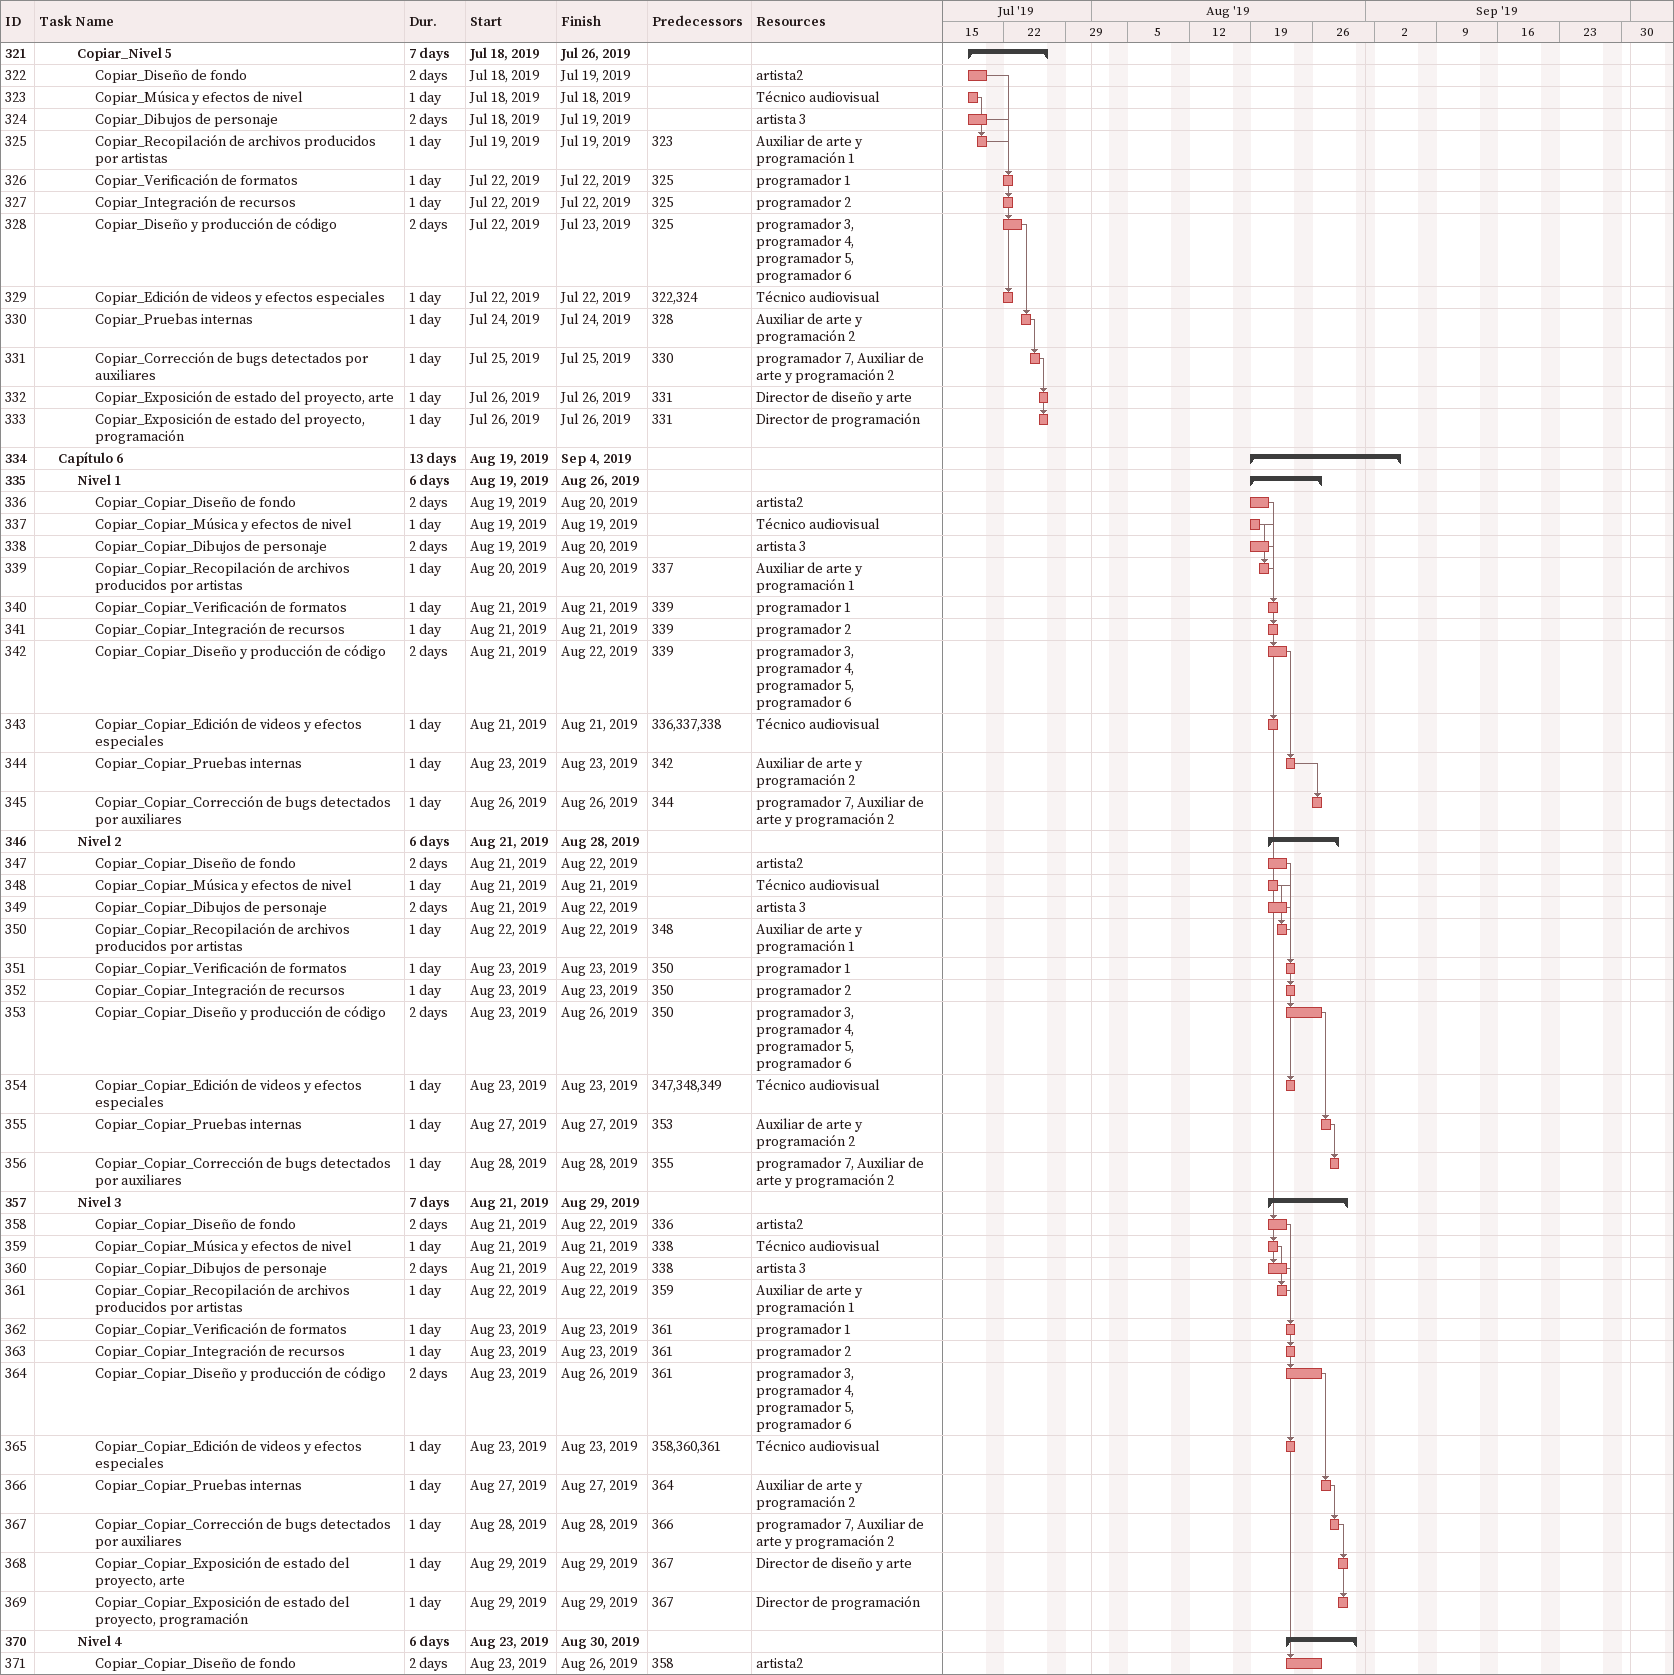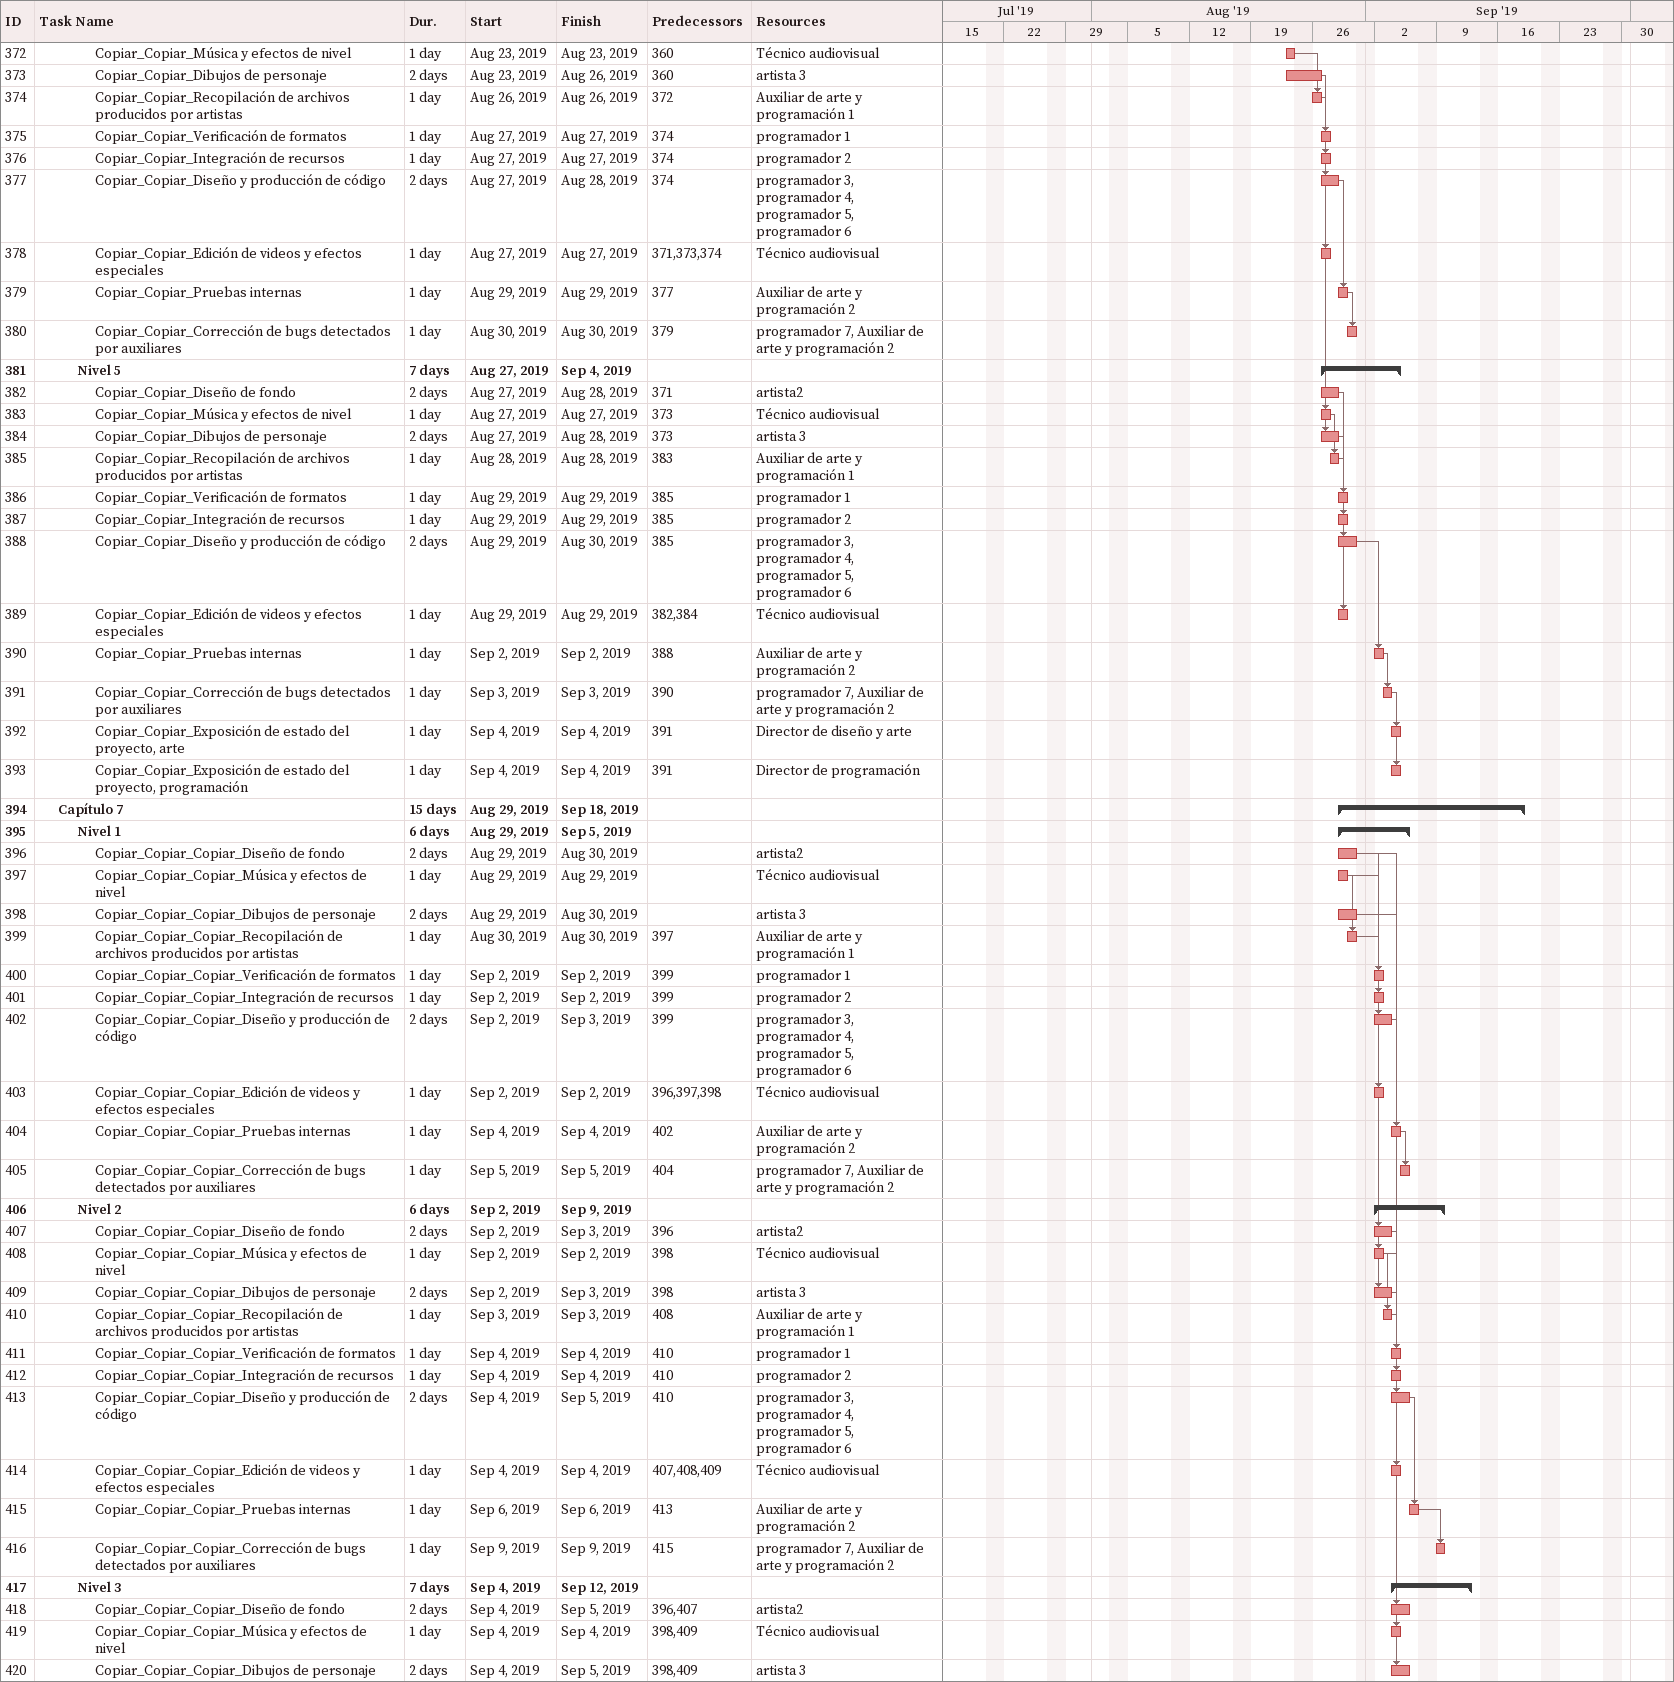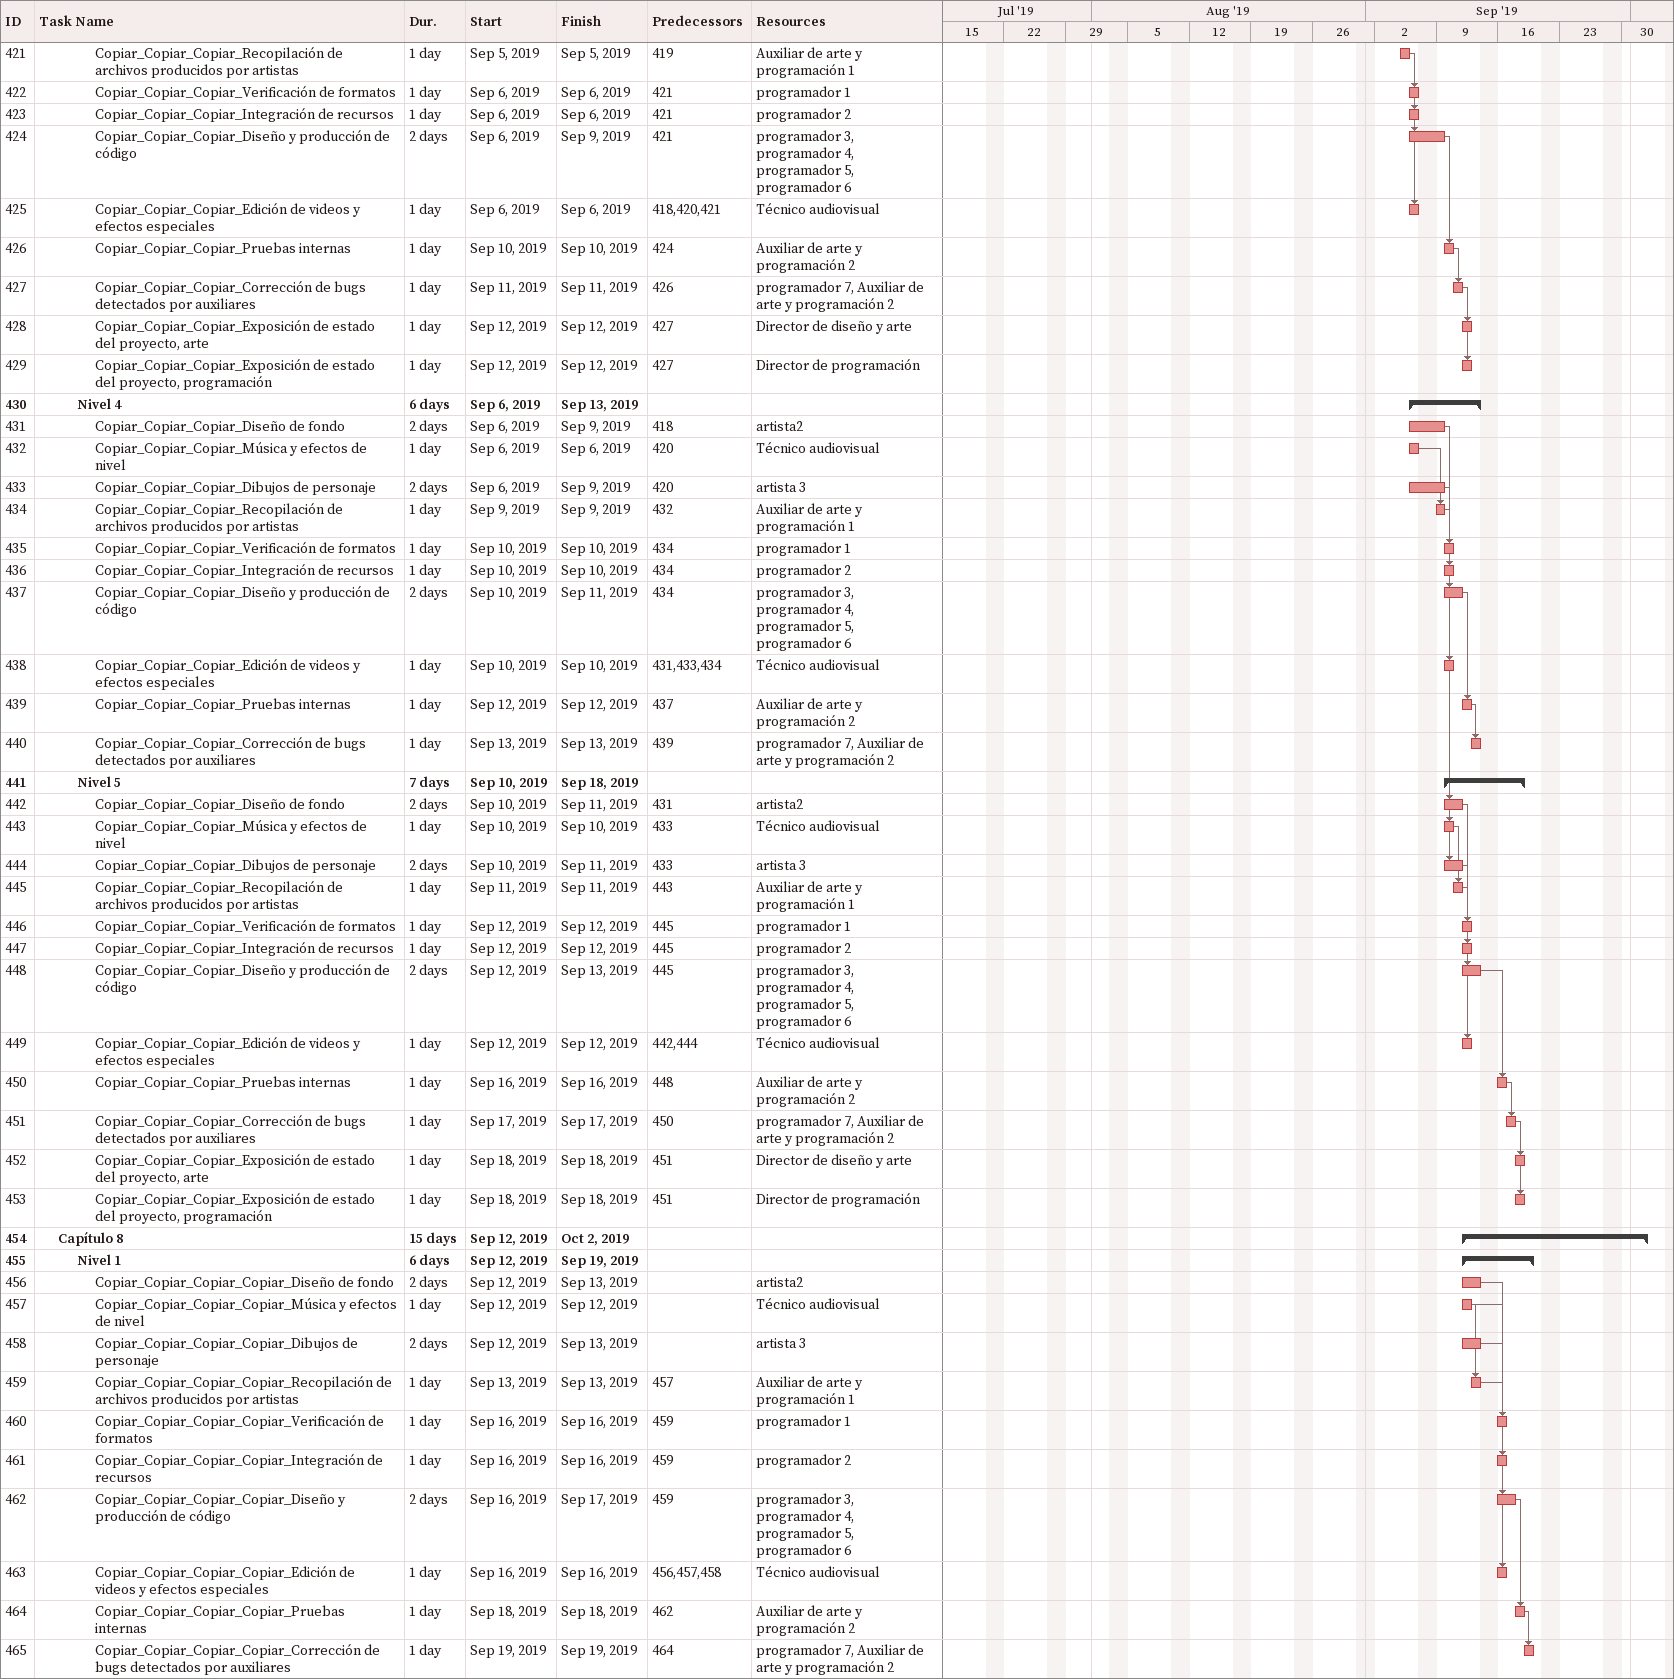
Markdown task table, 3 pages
| ID | Level | Task | Duration | Start | Finish | Predecessors | Resources |
|---|---|---|---|---|---|---|---|
| 321 | 3 | **Copiar_Nivel 5** | 7d | 2019-07-18 | 2019-07-26 |  |  |
| 322 | 4 | Copiar_Diseño de fondo | 2d | 2019-07-18 | 2019-07-19 |  | artista2 |
| 323 | 4 | Copiar_Música y efectos de nivel | 1d | 2019-07-18 | 2019-07-18 |  | Técnico audiovisual |
| 324 | 4 | Copiar_Dibujos de personaje | 2d | 2019-07-18 | 2019-07-19 |  | artista 3 |
| 325 | 4 | Copiar_Recopilación de archivos producidos por artistas | 1d | 2019-07-19 | 2019-07-19 | 323 | Auxiliar de arte y programación 1 |
| 326 | 4 | Copiar_Verificación de formatos | 1d | 2019-07-22 | 2019-07-22 | 325 | programador 1 |
| 327 | 4 | Copiar_Integración de recursos | 1d | 2019-07-22 | 2019-07-22 | 325 | programador 2 |
| 328 | 4 | Copiar_Diseño y producción de código | 2d | 2019-07-22 | 2019-07-23 | 325 | programador 3, programador 4, programador 5, programador 6 |
| 329 | 4 | Copiar_Edición de videos y efectos especiales | 1d | 2019-07-22 | 2019-07-22 | 322, 324 | Técnico audiovisual |
| 330 | 4 | Copiar_Pruebas internas | 1d | 2019-07-24 | 2019-07-24 | 328 | Auxiliar de arte y programación 2 |
| 331 | 4 | Copiar_Corrección de bugs detectados por auxiliares | 1d | 2019-07-25 | 2019-07-25 | 330 | programador 7, Auxiliar de arte y programación 2 |
| 332 | 4 | Copiar_Exposición de estado del proyecto, arte | 1d | 2019-07-26 | 2019-07-26 | 331 | Director de diseño y arte |
| 333 | 4 | Copiar_Exposición de estado del proyecto, programación | 1d | 2019-07-26 | 2019-07-26 | 331 | Director de programación |
| 334 | 2 | **Capítulo 6** | 13d | 2019-08-19 | 2019-09-04 |  |  |
| 335 | 3 | **Nivel 1** | 6d | 2019-08-19 | 2019-08-26 |  |  |
| 336 | 4 | Copiar_Copiar_Diseño de fondo | 2d | 2019-08-19 | 2019-08-20 |  | artista2 |
| 337 | 4 | Copiar_Copiar_Música y efectos de nivel | 1d | 2019-08-19 | 2019-08-19 |  | Técnico audiovisual |
| 338 | 4 | Copiar_Copiar_Dibujos de personaje | 2d | 2019-08-19 | 2019-08-20 |  | artista 3 |
| 339 | 4 | Copiar_Copiar_Recopilación de archivos producidos por artistas | 1d | 2019-08-20 | 2019-08-20 | 337 | Auxiliar de arte y programación 1 |
| 340 | 4 | Copiar_Copiar_Verificación de formatos | 1d | 2019-08-21 | 2019-08-21 | 339 | programador 1 |
| 341 | 4 | Copiar_Copiar_Integración de recursos | 1d | 2019-08-21 | 2019-08-21 | 339 | programador 2 |
| 342 | 4 | Copiar_Copiar_Diseño y producción de código | 2d | 2019-08-21 | 2019-08-22 | 339 | programador 3, programador 4, programador 5, programador 6 |
| 343 | 4 | Copiar_Copiar_Edición de videos y efectos especiales | 1d | 2019-08-21 | 2019-08-21 | 336, 337, 338 | Técnico audiovisual |
| 344 | 4 | Copiar_Copiar_Pruebas internas | 1d | 2019-08-23 | 2019-08-23 | 342 | Auxiliar de arte y programación 2 |
| 345 | 4 | Copiar_Copiar_Corrección de bugs detectados por auxiliares | 1d | 2019-08-26 | 2019-08-26 | 344 | programador 7, Auxiliar de arte y programación 2 |
| 346 | 3 | **Nivel 2** | 6d | 2019-08-21 | 2019-08-28 |  |  |
| 347 | 4 | Copiar_Copiar_Diseño de fondo | 2d | 2019-08-21 | 2019-08-22 |  | artista2 |
| 348 | 4 | Copiar_Copiar_Música y efectos de nivel | 1d | 2019-08-21 | 2019-08-21 |  | Técnico audiovisual |
| 349 | 4 | Copiar_Copiar_Dibujos de personaje | 2d | 2019-08-21 | 2019-08-22 |  | artista 3 |
| 350 | 4 | Copiar_Copiar_Recopilación de archivos producidos por artistas | 1d | 2019-08-22 | 2019-08-22 | 348 | Auxiliar de arte y programación 1 |
| 351 | 4 | Copiar_Copiar_Verificación de formatos | 1d | 2019-08-23 | 2019-08-23 | 350 | programador 1 |
| 352 | 4 | Copiar_Copiar_Integración de recursos | 1d | 2019-08-23 | 2019-08-23 | 350 | programador 2 |
| 353 | 4 | Copiar_Copiar_Diseño y producción de código | 2d | 2019-08-23 | 2019-08-26 | 350 | programador 3, programador 4, programador 5, programador 6 |
| 354 | 4 | Copiar_Copiar_Edición de videos y efectos especiales | 1d | 2019-08-23 | 2019-08-23 | 347, 348, 349 | Técnico audiovisual |
| 355 | 4 | Copiar_Copiar_Pruebas internas | 1d | 2019-08-27 | 2019-08-27 | 353 | Auxiliar de arte y programación 2 |
| 356 | 4 | Copiar_Copiar_Corrección de bugs detectados por auxiliares | 1d | 2019-08-28 | 2019-08-28 | 355 | programador 7, Auxiliar de arte y programación 2 |
| 357 | 3 | **Nivel 3** | 7d | 2019-08-21 | 2019-08-29 |  |  |
| 358 | 4 | Copiar_Copiar_Diseño de fondo | 2d | 2019-08-21 | 2019-08-22 | 336 | artista2 |
| 359 | 4 | Copiar_Copiar_Música y efectos de nivel | 1d | 2019-08-21 | 2019-08-21 | 338 | Técnico audiovisual |
| 360 | 4 | Copiar_Copiar_Dibujos de personaje | 2d | 2019-08-21 | 2019-08-22 | 338 | artista 3 |
| 361 | 4 | Copiar_Copiar_Recopilación de archivos producidos por artistas | 1d | 2019-08-22 | 2019-08-22 | 359 | Auxiliar de arte y programación 1 |
| 362 | 4 | Copiar_Copiar_Verificación de formatos | 1d | 2019-08-23 | 2019-08-23 | 361 | programador 1 |
| 363 | 4 | Copiar_Copiar_Integración de recursos | 1d | 2019-08-23 | 2019-08-23 | 361 | programador 2 |
| 364 | 4 | Copiar_Copiar_Diseño y producción de código | 2d | 2019-08-23 | 2019-08-26 | 361 | programador 3, programador 4, programador 5, programador 6 |
| 365 | 4 | Copiar_Copiar_Edición de videos y efectos especiales | 1d | 2019-08-23 | 2019-08-23 | 358, 360, 361 | Técnico audiovisual |
| 366 | 4 | Copiar_Copiar_Pruebas internas | 1d | 2019-08-27 | 2019-08-27 | 364 | Auxiliar de arte y programación 2 |
| 367 | 4 | Copiar_Copiar_Corrección de bugs detectados por auxiliares | 1d | 2019-08-28 | 2019-08-28 | 366 | programador 7, Auxiliar de arte y programación 2 |
| 368 | 4 | Copiar_Copiar_Exposición de estado del proyecto, arte | 1d | 2019-08-29 | 2019-08-29 | 367 | Director de diseño y arte |
| 369 | 4 | Copiar_Copiar_Exposición de estado del proyecto, programación | 1d | 2019-08-29 | 2019-08-29 | 367 | Director de programación |
| 370 | 3 | **Nivel 4** | 6d | 2019-08-23 | 2019-08-30 |  |  |
| 371 | 4 | Copiar_Copiar_Diseño de fondo | 2d | 2019-08-23 | 2019-08-26 | 358 | artista2 |
| 372 | 4 | Copiar_Copiar_Música y efectos de nivel | 1d | 2019-08-23 | 2019-08-23 | 360 | Técnico audiovisual |
| 373 | 4 | Copiar_Copiar_Dibujos de personaje | 2d | 2019-08-23 | 2019-08-26 | 360 | artista 3 |
| 374 | 4 | Copiar_Copiar_Recopilación de archivos producidos por artistas | 1d | 2019-08-26 | 2019-08-26 | 372 | Auxiliar de arte y programación 1 |
| 375 | 4 | Copiar_Copiar_Verificación de formatos | 1d | 2019-08-27 | 2019-08-27 | 374 | programador 1 |
| 376 | 4 | Copiar_Copiar_Integración de recursos | 1d | 2019-08-27 | 2019-08-27 | 374 | programador 2 |
| 377 | 4 | Copiar_Copiar_Diseño y producción de código | 2d | 2019-08-27 | 2019-08-28 | 374 | programador 3, programador 4, programador 5, programador 6 |
| 378 | 4 | Copiar_Copiar_Edición de videos y efectos especiales | 1d | 2019-08-27 | 2019-08-27 | 371, 373, 374 | Técnico audiovisual |
| 379 | 4 | Copiar_Copiar_Pruebas internas | 1d | 2019-08-29 | 2019-08-29 | 377 | Auxiliar de arte y programación 2 |
| 380 | 4 | Copiar_Copiar_Corrección de bugs detectados por auxiliares | 1d | 2019-08-30 | 2019-08-30 | 379 | programador 7, Auxiliar de arte y programación 2 |
| 381 | 3 | **Nivel 5** | 7d | 2019-08-27 | 2019-09-04 |  |  |
| 382 | 4 | Copiar_Copiar_Diseño de fondo | 2d | 2019-08-27 | 2019-08-28 | 371 | artista2 |
| 383 | 4 | Copiar_Copiar_Música y efectos de nivel | 1d | 2019-08-27 | 2019-08-27 | 373 | Técnico audiovisual |
| 384 | 4 | Copiar_Copiar_Dibujos de personaje | 2d | 2019-08-27 | 2019-08-28 | 373 | artista 3 |
| 385 | 4 | Copiar_Copiar_Recopilación de archivos producidos por artistas | 1d | 2019-08-28 | 2019-08-28 | 383 | Auxiliar de arte y programación 1 |
| 386 | 4 | Copiar_Copiar_Verificación de formatos | 1d | 2019-08-29 | 2019-08-29 | 385 | programador 1 |
| 387 | 4 | Copiar_Copiar_Integración de recursos | 1d | 2019-08-29 | 2019-08-29 | 385 | programador 2 |
| 388 | 4 | Copiar_Copiar_Diseño y producción de código | 2d | 2019-08-29 | 2019-08-30 | 385 | programador 3, programador 4, programador 5, programador 6 |
| 389 | 4 | Copiar_Copiar_Edición de videos y efectos especiales | 1d | 2019-08-29 | 2019-08-29 | 382, 384 | Técnico audiovisual |
| 390 | 4 | Copiar_Copiar_Pruebas internas | 1d | 2019-09-02 | 2019-09-02 | 388 | Auxiliar de arte y programación 2 |
| 391 | 4 | Copiar_Copiar_Corrección de bugs detectados por auxiliares | 1d | 2019-09-03 | 2019-09-03 | 390 | programador 7, Auxiliar de arte y programación 2 |
| 392 | 4 | Copiar_Copiar_Exposición de estado del proyecto, arte | 1d | 2019-09-04 | 2019-09-04 | 391 | Director de diseño y arte |
| 393 | 4 | Copiar_Copiar_Exposición de estado del proyecto, programación | 1d | 2019-09-04 | 2019-09-04 | 391 | Director de programación |
| 394 | 2 | **Capítulo 7** | 15d | 2019-08-29 | 2019-09-18 |  |  |
| 395 | 3 | **Nivel 1** | 6d | 2019-08-29 | 2019-09-05 |  |  |
| 396 | 4 | Copiar_Copiar_Copiar_Diseño de fondo | 2d | 2019-08-29 | 2019-08-30 |  | artista2 |
| 397 | 4 | Copiar_Copiar_Copiar_Música y efectos de nivel | 1d | 2019-08-29 | 2019-08-29 |  | Técnico audiovisual |
| 398 | 4 | Copiar_Copiar_Copiar_Dibujos de personaje | 2d | 2019-08-29 | 2019-08-30 |  | artista 3 |
| 399 | 4 | Copiar_Copiar_Copiar_Recopilación de archivos producidos por artistas | 1d | 2019-08-30 | 2019-08-30 | 397 | Auxiliar de arte y programación 1 |
| 400 | 4 | Copiar_Copiar_Copiar_Verificación de formatos | 1d | 2019-09-02 | 2019-09-02 | 399 | programador 1 |
| 401 | 4 | Copiar_Copiar_Copiar_Integración de recursos | 1d | 2019-09-02 | 2019-09-02 | 399 | programador 2 |
| 402 | 4 | Copiar_Copiar_Copiar_Diseño y producción de código | 2d | 2019-09-02 | 2019-09-03 | 399 | programador 3, programador 4, programador 5, programador 6 |
| 403 | 4 | Copiar_Copiar_Copiar_Edición de videos y efectos especiales | 1d | 2019-09-02 | 2019-09-02 | 396, 397, 398 | Técnico audiovisual |
| 404 | 4 | Copiar_Copiar_Copiar_Pruebas internas | 1d | 2019-09-04 | 2019-09-04 | 402 | Auxiliar de arte y programación 2 |
| 405 | 4 | Copiar_Copiar_Copiar_Corrección de bugs detectados por auxiliares | 1d | 2019-09-05 | 2019-09-05 | 404 | programador 7, Auxiliar de arte y programación 2 |
| 406 | 3 | **Nivel 2** | 6d | 2019-09-02 | 2019-09-09 |  |  |
| 407 | 4 | Copiar_Copiar_Copiar_Diseño de fondo | 2d | 2019-09-02 | 2019-09-03 | 396 | artista2 |
| 408 | 4 | Copiar_Copiar_Copiar_Música y efectos de nivel | 1d | 2019-09-02 | 2019-09-02 | 398 | Técnico audiovisual |
| 409 | 4 | Copiar_Copiar_Copiar_Dibujos de personaje | 2d | 2019-09-02 | 2019-09-03 | 398 | artista 3 |
| 410 | 4 | Copiar_Copiar_Copiar_Recopilación de archivos producidos por artistas | 1d | 2019-09-03 | 2019-09-03 | 408 | Auxiliar de arte y programación 1 |
| 411 | 4 | Copiar_Copiar_Copiar_Verificación de formatos | 1d | 2019-09-04 | 2019-09-04 | 410 | programador 1 |
| 412 | 4 | Copiar_Copiar_Copiar_Integración de recursos | 1d | 2019-09-04 | 2019-09-04 | 410 | programador 2 |
| 413 | 4 | Copiar_Copiar_Copiar_Diseño y producción de código | 2d | 2019-09-04 | 2019-09-05 | 410 | programador 3, programador 4, programador 5, programador 6 |
| 414 | 4 | Copiar_Copiar_Copiar_Edición de videos y efectos especiales | 1d | 2019-09-04 | 2019-09-04 | 407, 408, 409 | Técnico audiovisual |
| 415 | 4 | Copiar_Copiar_Copiar_Pruebas internas | 1d | 2019-09-06 | 2019-09-06 | 413 | Auxiliar de arte y programación 2 |
| 416 | 4 | Copiar_Copiar_Copiar_Corrección de bugs detectados por auxiliares | 1d | 2019-09-09 | 2019-09-09 | 415 | programador 7, Auxiliar de arte y programación 2 |
| 417 | 3 | **Nivel 3** | 7d | 2019-09-04 | 2019-09-12 |  |  |
| 418 | 4 | Copiar_Copiar_Copiar_Diseño de fondo | 2d | 2019-09-04 | 2019-09-05 | 396, 407 | artista2 |
| 419 | 4 | Copiar_Copiar_Copiar_Música y efectos de nivel | 1d | 2019-09-04 | 2019-09-04 | 398, 409 | Técnico audiovisual |
| 420 | 4 | Copiar_Copiar_Copiar_Dibujos de personaje | 2d | 2019-09-04 | 2019-09-05 | 398, 409 | artista 3 |
| 421 | 4 | Copiar_Copiar_Copiar_Recopilación de archivos producidos por artistas | 1d | 2019-09-05 | 2019-09-05 | 419 | Auxiliar de arte y programación 1 |
| 422 | 4 | Copiar_Copiar_Copiar_Verificación de formatos | 1d | 2019-09-06 | 2019-09-06 | 421 | programador 1 |
| 423 | 4 | Copiar_Copiar_Copiar_Integración de recursos | 1d | 2019-09-06 | 2019-09-06 | 421 | programador 2 |
| 424 | 4 | Copiar_Copiar_Copiar_Diseño y producción de código | 2d | 2019-09-06 | 2019-09-09 | 421 | programador 3, programador 4, programador 5, programador 6 |
| 425 | 4 | Copiar_Copiar_Copiar_Edición de videos y efectos especiales | 1d | 2019-09-06 | 2019-09-06 | 418, 420, 421 | Técnico audiovisual |
| 426 | 4 | Copiar_Copiar_Copiar_Pruebas internas | 1d | 2019-09-10 | 2019-09-10 | 424 | Auxiliar de arte y programación 2 |
| 427 | 4 | Copiar_Copiar_Copiar_Corrección de bugs detectados por auxiliares | 1d | 2019-09-11 | 2019-09-11 | 426 | programador 7, Auxiliar de arte y programación 2 |
| 428 | 4 | Copiar_Copiar_Copiar_Exposición de estado del proyecto, arte | 1d | 2019-09-12 | 2019-09-12 | 427 | Director de diseño y arte |
| 429 | 4 | Copiar_Copiar_Copiar_Exposición de estado del proyecto, programación | 1d | 2019-09-12 | 2019-09-12 | 427 | Director de programación |
| 430 | 3 | **Nivel 4** | 6d | 2019-09-06 | 2019-09-13 |  |  |
| 431 | 4 | Copiar_Copiar_Copiar_Diseño de fondo | 2d | 2019-09-06 | 2019-09-09 | 418 | artista2 |
| 432 | 4 | Copiar_Copiar_Copiar_Música y efectos de nivel | 1d | 2019-09-06 | 2019-09-06 | 420 | Técnico audiovisual |
| 433 | 4 | Copiar_Copiar_Copiar_Dibujos de personaje | 2d | 2019-09-06 | 2019-09-09 | 420 | artista 3 |
| 434 | 4 | Copiar_Copiar_Copiar_Recopilación de archivos producidos por artistas | 1d | 2019-09-09 | 2019-09-09 | 432 | Auxiliar de arte y programación 1 |
| 435 | 4 | Copiar_Copiar_Copiar_Verificación de formatos | 1d | 2019-09-10 | 2019-09-10 | 434 | programador 1 |
| 436 | 4 | Copiar_Copiar_Copiar_Integración de recursos | 1d | 2019-09-10 | 2019-09-10 | 434 | programador 2 |
| 437 | 4 | Copiar_Copiar_Copiar_Diseño y producción de código | 2d | 2019-09-10 | 2019-09-11 | 434 | programador 3, programador 4, programador 5, programador 6 |
| 438 | 4 | Copiar_Copiar_Copiar_Edición de videos y efectos especiales | 1d | 2019-09-10 | 2019-09-10 | 431, 433, 434 | Técnico audiovisual |
| 439 | 4 | Copiar_Copiar_Copiar_Pruebas internas | 1d | 2019-09-12 | 2019-09-12 | 437 | Auxiliar de arte y programación 2 |
| 440 | 4 | Copiar_Copiar_Copiar_Corrección de bugs detectados por auxiliares | 1d | 2019-09-13 | 2019-09-13 | 439 | programador 7, Auxiliar de arte y programación 2 |
| 441 | 3 | **Nivel 5** | 7d | 2019-09-10 | 2019-09-18 |  |  |
| 442 | 4 | Copiar_Copiar_Copiar_Diseño de fondo | 2d | 2019-09-10 | 2019-09-11 | 431 | artista2 |
| 443 | 4 | Copiar_Copiar_Copiar_Música y efectos de nivel | 1d | 2019-09-10 | 2019-09-10 | 433 | Técnico audiovisual |
| 444 | 4 | Copiar_Copiar_Copiar_Dibujos de personaje | 2d | 2019-09-10 | 2019-09-11 | 433 | artista 3 |
| 445 | 4 | Copiar_Copiar_Copiar_Recopilación de archivos producidos por artistas | 1d | 2019-09-11 | 2019-09-11 | 443 | Auxiliar de arte y programación 1 |
| 446 | 4 | Copiar_Copiar_Copiar_Verificación de formatos | 1d | 2019-09-12 | 2019-09-12 | 445 | programador 1 |
| 447 | 4 | Copiar_Copiar_Copiar_Integración de recursos | 1d | 2019-09-12 | 2019-09-12 | 445 | programador 2 |
| 448 | 4 | Copiar_Copiar_Copiar_Diseño y producción de código | 2d | 2019-09-12 | 2019-09-13 | 445 | programador 3, programador 4, programador 5, programador 6 |
| 449 | 4 | Copiar_Copiar_Copiar_Edición de videos y efectos especiales | 1d | 2019-09-12 | 2019-09-12 | 442, 444 | Técnico audiovisual |
| 450 | 4 | Copiar_Copiar_Copiar_Pruebas internas | 1d | 2019-09-16 | 2019-09-16 | 448 | Auxiliar de arte y programación 2 |
| 451 | 4 | Copiar_Copiar_Copiar_Corrección de bugs detectados por auxiliares | 1d | 2019-09-17 | 2019-09-17 | 450 | programador 7, Auxiliar de arte y programación 2 |
| 452 | 4 | Copiar_Copiar_Copiar_Exposición de estado del proyecto, arte | 1d | 2019-09-18 | 2019-09-18 | 451 | Director de diseño y arte |
| 453 | 4 | Copiar_Copiar_Copiar_Exposición de estado del proyecto, programación | 1d | 2019-09-18 | 2019-09-18 | 451 | Director de programación |
| 454 | 2 | **Capítulo 8** | 15d | 2019-09-12 | 2019-10-02 |  |  |
| 455 | 3 | **Nivel 1** | 6d | 2019-09-12 | 2019-09-19 |  |  |
| 456 | 4 | Copiar_Copiar_Copiar_Copiar_Diseño de fondo | 2d | 2019-09-12 | 2019-09-13 |  | artista2 |
| 457 | 4 | Copiar_Copiar_Copiar_Copiar_Música y efectos de nivel | 1d | 2019-09-12 | 2019-09-12 |  | Técnico audiovisual |
| 458 | 4 | Copiar_Copiar_Copiar_Copiar_Dibujos de personaje | 2d | 2019-09-12 | 2019-09-13 |  | artista 3 |
| 459 | 4 | Copiar_Copiar_Copiar_Copiar_Recopilación de archivos producidos por artistas | 1d | 2019-09-13 | 2019-09-13 | 457 | Auxiliar de arte y programación 1 |
| 460 | 4 | Copiar_Copiar_Copiar_Copiar_Verificación de formatos | 1d | 2019-09-16 | 2019-09-16 | 459 | programador 1 |
| 461 | 4 | Copiar_Copiar_Copiar_Copiar_Integración de recursos | 1d | 2019-09-16 | 2019-09-16 | 459 | programador 2 |
| 462 | 4 | Copiar_Copiar_Copiar_Copiar_Diseño y producción de código | 2d | 2019-09-16 | 2019-09-17 | 459 | programador 3, programador 4, programador 5, programador 6 |
| 463 | 4 | Copiar_Copiar_Copiar_Copiar_Edición de videos y efectos especiales | 1d | 2019-09-16 | 2019-09-16 | 456, 457, 458 | Técnico audiovisual |
| 464 | 4 | Copiar_Copiar_Copiar_Copiar_Pruebas internas | 1d | 2019-09-18 | 2019-09-18 | 462 | Auxiliar de arte y programación 2 |
| 465 | 4 | Copiar_Copiar_Copiar_Copiar_Corrección de bugs detectados por auxiliares | 1d | 2019-09-19 | 2019-09-19 | 464 | programador 7, Auxiliar de arte y programación 2 |
